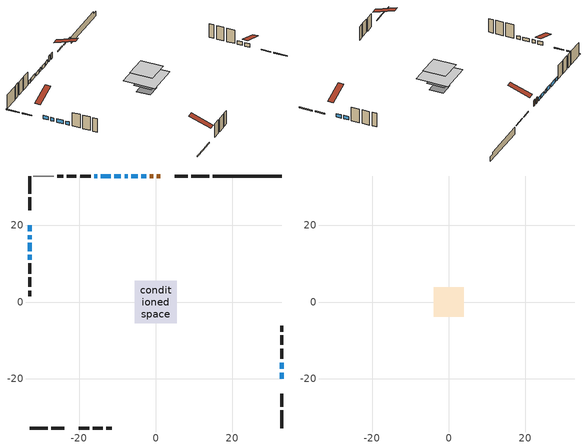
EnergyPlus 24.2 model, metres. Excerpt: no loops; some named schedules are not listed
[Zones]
conditioned space
 floor outside (Floor1 construction): -2.97,-2.97 -2.97,2.97 2.97,2.97 2.97,-2.97 z1.83
 floor adiabatic (AdiabaticFloorConstruction): -5.48,-5.48 -5.48,5.48 5.48,5.48 5.48,-5.48 z4.27
 floor foundation (Slab1 construction): -2.35,-2.35 -2.35,2.35 2.35,2.35 2.35,-2.35 z-0.61
 wall outside (RimJoist1 construction): 13.93,32.84 9.3,32.84 / -32.84,-32.84 -28.22,-32.84 / -32.84,32.84 -32.84,28.22 / 32.84,-32.84 32.84,-28.22 z1.83:2.13
 wall outside (RimJoist2 construction): 8.37,32.84 5,32.84 / -27.29,-32.84 -23.92,-32.84 / -32.84,27.29 -32.84,23.92 / 32.84,-27.29 32.84,-23.92 z1.83:2.13
 wall outside (AdiabaticWallConstruction 1): 1.16,32.84 0.25,32.84 / -0.68,32.84 -1.59,32.84 z1.83:3.86
 wall outside (AdiabaticWallConstruction): 32.84,-20.07 32.84,-18.39 / -2.52,32.84 -3.73,32.84 / -4.65,32.84 -6.37,32.84 / -7.3,32.84 -8.14,32.84 / -32.84,20.07 -32.84,18.39 / -32.84,17.46 -32.84,16.36 / -9.07,32.84 -10.79,32.84 / -11.72,32.84 -14.31,32.84 / -15.24,32.84 -16.08,32.84 / -32.84,15.43 -32.84,13.19 / -32.84,12.26 -32.84,11.06 / 32.84,-17.46 32.84,-15.79 z1.83:3.05
 wall outside (Wall1 construction): -17.01,32.84 -19.74,32.84 / -20.07,-32.84 -17.34,-32.84 / -32.84,10.13 -32.84,7.4 / 32.84,-14.86 32.84,-12.13 z1.83:6.71
 wall outside (Wall2 construction): -20.67,32.84 -23.22,32.84 / -16.41,-32.84 -13.86,-32.84 / -32.84,6.47 -32.84,3.92 / 32.84,-11.2 32.84,-8.65 z1.83:6.71
 wall outside (Wall3 construction): -24.15,32.84 -25.65,32.84 / -12.93,-32.84 -11.43,-32.84 / -32.84,2.99 -32.84,1.49 / 32.84,-7.72 32.84,-6.22 z1.83:6.71
 wall foundation (FoundationWall1 construction): 14.86,32.84,-0.61 14.86,32.84,1.83 31.05,32.84,1.83 31.05,32.84,1.08 32.84,32.84,1.08 32.84,32.84,-0.61
 wall adiabatic (Wall4 construction): -26.58,32.84 -31.92,32.84 z1.83:6.71
 window (WindowConstruction): 32.84,-20.07 32.84,-18.39 z1.83:3.05
 window (WindowConstruction 7): -2.52,32.84 -3.73,32.84 z1.83:3.05
 window (WindowConstruction 8): -4.65,32.84 -6.37,32.84 z1.83:3.05
 window (WindowConstruction 9): -7.3,32.84 -8.14,32.84 z1.83:3.05
 window (WindowConstruction 10): -32.84,20.07 -32.84,18.39 z1.83:3.05
 window (WindowConstruction 11): -32.84,17.46 -32.84,16.36 z1.83:3.05
 window (WindowConstruction 1): -9.07,32.84 -10.79,32.84 z1.83:3.05
 window (WindowConstruction 2): -11.72,32.84 -14.31,32.84 z1.83:3.05
 window (WindowConstruction 3): -15.24,32.84 -16.08,32.84 z1.83:3.05
 window (WindowConstruction 4): -32.84,15.43 -32.84,13.19 z1.83:3.05
 window (WindowConstruction 5): -32.84,12.26 -32.84,11.06 z1.83:3.05
 window (WindowConstruction 6): 32.84,-17.46 32.84,-15.79 z1.83:3.05
 door (Door): 1.16,32.84 0.25,32.84 z1.83:3.86
 door (Door 1): -0.68,32.84 -1.59,32.84 z1.83:3.86
 ceiling adiabatic (AdiabaticFloorConstruction): 5.48,-5.48 5.48,5.48 -5.48,5.48 -5.48,-5.48 z4.27
attic - vented
 floor to conditioned space (Floor2 construction Reversed): -3.87,-3.87 -3.87,3.87 3.87,3.87 3.87,-3.87 z6.71
 roof outside (Roof1 construction): 2.09,32.84,6.71 2.09,25.3,9.22 4.07,25.3,9.22 4.07,32.84,6.71; -21,-32.84,6.71 -21,-25.3,9.22 -22.99,-25.3,9.22 -22.99,-32.84,6.71; -32.84,21,6.71 -25.3,21,9.22 -25.3,22.99,9.22 -32.84,22.99,6.71; 32.84,-21,6.71 25.3,-21,9.22 25.3,-22.99,9.22 32.84,-22.99,6.71
[Building]
Building 1: Terrain=Suburbs
[Site:Location]
Vancouver Intl AP_BC: Latitude {deg}=49.19; Longitude {deg}=-123.18; Time Zone {hr}=-8; Elevation {m}=4; Keep Site Location Information=Yes
[Site:GroundTemperature:Shallow]
8.06451, 6.96315, 6.87495, 7.3976, 9.49575, 11.5841, 13.3946, 14.5416, 14.639, 13.7062, 11.9418, 9.91751
[Site:WaterMainsTemperature]
Calculation Method=Schedule; Temperature Schedule=mains temperature schedule
[Material] Roughness=Rough; Thermal Absorptance=0.9
Name | Thickness {m} | Conductivity {W/m-K} | Density {kg/m3} | Specific Heat {J/kg-K} | Solar Absorptance | Visible Absorptance
asphalt or fiberglass shingles | 0.00635 | 0.162714 | 1121.4 | 1465.45 | 0.4 | 0.4
ceiling loosefill ins | 0.254 | 0.0480833 | 16.02 | 1046.75 | 0.7 | 0.7
ceiling stud and cavity | 0.1397 | 0.187115 | 65.682 | 1177.47 | 0.7 | 0.7
concrete 4.0 in. | 0.1016 | 1.803125 | 2242.8 | 837.4 | 0.7 | 0.7
concrete 8.0 in. | 0.2032 | 1.803125 | 2242.8 | 837.4 | 0.7 | 0.7
door material | 0.04445 | 0.0451087 | 512.64 | 1214.23 | 0.7 | 0.7
exterior vertical ins | 0.0407268 | 0.029427 | 32.04 | 1214.23 | 0.7 | 0.7
floor covering | 0.0127 | 0.0433444 | 54.468 | 1339.84 | 0.6 | 0.6
floor rigid ins; rim joist rigid ins; wall rigid ins | 0.051816 | 0.029427 | 32.04 | 1214.23 | 0.7 | 0.7
floor rigid ins 1; wall rigid ins 2 | 0.512978 | 0.029427 | 32.04 | 1214.23 | 0.7 | 0.7
floor stud and cavity | 0.1397 | 0.102082 | 92.3553 | 1139.71 | 0.7 | 0.7
floor stud and cavity 1 | 0.1397 | 1.75129 | 37.0049 | 1207.88 | 0.7 | 0.7
furniture material conditioned space 1 | 0.1524 | 0.115458 | 640.8 | 1214.23 | 0.6 | 0.6
gypsum board | 0.0127 | 0.160291 | 801 | 837.4 | 0.6 | 0.6
gypsum board 1 | 0.0127 | 0.160291 | 801 | 837.4 | 0.7 | 0.7
osb sheathing 0.5 in. | 0.0127 | 0.115458 | 512.64 | 1214.23 | 0.7 | 0.7
osb sheathing 0.75 in. | 0.01905 | 0.115458 | 512.64 | 1214.23 | 0.7 | 0.7
osb sheathing 2.0 in. | 0.0508 | 0.115458 | 512.64 | 1214.23 | 0.7 | 0.7
rim joist stud and cavity | 0.0508 | 0.0406579 | 125.044 | 1163.47 | 0.6 | 0.6
rim joist stud and cavity 1 | 0.0508 | 0.04043 | 125.044 | 1163.47 | 0.6 | 0.6
wall rigid ins 1 | 0.051816 | 0.029427 | 32.04 | 1214.23 | 0.4 | 0.4
wall stud and cavity | 0.1397 | 0.209339 | 139.0536 | 1170.24 | 0.7 | 0.7
wall stud and cavity 1 | 0.1397 | 0.214432 | 139.0536 | 1170.24 | 0.7 | 0.7
wall stud and cavity 2 | 0.1397 | 0.215949 | 139.0536 | 1170.24 | 0.7 | 0.7
wall stud and cavity 3 | 0.1397 | 0.168254 | 139.0536 | 1170.24 | 0.7 | 0.7
wall stud and cavity 4 | 0.0889 | 0.380278 | 52.3479 | 1209.89 | 0.7 | 0.7
wall stud and cavity 5 | 0.0889 | 0.391764 | 83.0341 | 1211.67 | 0.7 | 0.7
wood siding | 0.0254 | 0.102417 | 544.68 | 1172.36 | 0.4 | 0.4
wood siding 1; wood siding 2; wood siding 3 | 0.0254 | 0.102417 | 544.68 | 1172.36 | 0.7 | 0.7
[WindowMaterial:SimpleGlazingSystem]
Name | U-Factor {W/m2-K} | Solar Heat Gain Coefficient
WindowMaterial | 2.20988 | 0.6
WindowMaterial 1 | 2.11051 | 0.64
WindowMaterial 2 | 2.0685 | 0.65
WindowMaterial 3 | 2.08269 | 0.64
WindowMaterial 4 | 2.17411 | 0.62
WindowMaterial 5 | 2.18546 | 0.61
[Construction]
AdiabaticFloorConstruction: floor stud and cavity 1, floor rigid ins 1, osb sheathing 0.75 in., floor covering
AdiabaticWallConstruction: wood siding 2, wall rigid ins 2, wall stud and cavity 4, gypsum board
AdiabaticWallConstruction 1: wood siding 3, wall rigid ins 2, wall stud and cavity 4, gypsum board
Door; Door 1: door material
Floor1 construction: floor stud and cavity, floor rigid ins, osb sheathing 0.75 in., floor covering
Floor2 construction Reversed: gypsum board, ceiling stud and cavity, ceiling loosefill ins
FoundationWall1 construction: concrete 8.0 in., gypsum board 1
furniture construction conditioned space 1: furniture material conditioned space 1
PartitionWallConstruction: gypsum board, wall stud and cavity 5, gypsum board
RimJoist1 construction: wood siding 1, rim joist rigid ins, osb sheathing 2.0 in., rim joist stud and cavity
RimJoist2 construction: wood siding 1, rim joist rigid ins, osb sheathing 2.0 in., rim joist stud and cavity 1
Roof1 construction: asphalt or fiberglass shingles
Slab1 construction: concrete 4.0 in.
Wall1 construction: wood siding, wall rigid ins, osb sheathing 0.5 in., wall stud and cavity, gypsum board
Wall2 construction: wood siding, wall rigid ins, osb sheathing 0.5 in., wall stud and cavity 1, gypsum board
Wall3 construction: wood siding, wall rigid ins, osb sheathing 0.5 in., wall stud and cavity 2, gypsum board
Wall4 construction: wall rigid ins 1, osb sheathing 0.5 in., wall stud and cavity 3, gypsum board
WindowConstruction; WindowConstruction 10; WindowConstruction 3; WindowConstruction 6; WindowConstruction 9: WindowMaterial
WindowConstruction 1; WindowConstruction 8: WindowMaterial 1
WindowConstruction 11: WindowMaterial 5
WindowConstruction 2: WindowMaterial 2
WindowConstruction 4: WindowMaterial 3
WindowConstruction 5; WindowConstruction 7: WindowMaterial 4
[Zone] Multiplier=1; Part of Total Floor Area=Yes
Name | Volume {m3}
attic - vented | 24.5317
conditioned space | 401.5
[Space]
Name | Zone | Volume {m3}
attic - vented 1 | attic - vented | 24.5317
conditioned space 1 | conditioned space | 401.5
[ZoneInfiltration:EffectiveLeakageArea]
infil attic - vented 1: Zone or Space=attic - vented 1; Schedule=Always On Discrete; Effective Air Leakage Area {cm2}=2485.24; Stack Coefficient=0.000174967; Wind Coefficient=8.93713e-06
[ZoneMixing]
whole house fan mix: Zone or Space=attic - vented; Schedule=Always On Continuous; Design Flow Rate Calculation Method=Flow/Zone; Design Flow Rate {m3/s}=0; Source Zone or Space=conditioned space
[SurfaceProperty:ExposedFoundationPerimeter]
Slab1: Exposed Perimeter Calculation Method=TotalExposedPerimeter; Total Exposed Perimeter {m}=17.983
[InternalMass] Zone or ZoneList=conditioned space; Space or SpaceList=conditioned space 1
Name | Construction | Surface Area {m2}
furniture mass conditioned space 1 | furniture construction conditioned space 1 | 70.9683
partition wall mass | PartitionWallConstruction | 177.421
[Lights]
interior lighting: Zone or ZoneList or Space or SpaceList=conditioned space 1; Schedule=interior lighting schedule; Design Level Calculation Method=LightingLevel; Lighting Level {W}=343.2; Return Air Fraction=0; Fraction Radiant=0.6; Fraction Visible=0.2; Fraction Replaceable=1
[People]
occupants: Zone or ZoneList or Space or SpaceList=conditioned space 1; Number of People Schedule=occupants schedule; Number of People Calculation Method=People; Number of People=3; Fraction Radiant=0.314171; Sensible Heat Fraction=0.56303; Activity Level Schedule=occupants activity schedule; Carbon Dioxide Generation Rate {m3/s-W}=0; Enable ASHRAE 55 Comfort Warnings=No; Mean Radiant Temperature Calculation Type=EnclosureAveraged
[ElectricEquipment] Zone or ZoneList or Space or SpaceList=conditioned space 1; Design Level Calculation Method=EquipmentLevel
Name | Schedule | Design Level {W} | Fraction Latent | Fraction Radiant | Fraction Lost
clothes dryer | clothes dryer schedule | 140.772 | 0.015 | 0.081 | 0.85
clothes washer | clothes washer schedule | 32.1985 | 0.03 | 0.162 | 0.7
cooking range | cooking range schedule | 208.969 | 0.08 | 0.432 | 0.2
dishwasher | dishwasher schedule | 66.8632 | 0.3 | 0.18 | 0.4
fridge | fridge schedule | 72.9452 | 0 | 0.6 | 0
mech vent bath fan 0 | mech vent bath fan 0 schedule | 50.2 | 0 | 0 | 1
mech vent bath fan 1 | mech vent bath fan 1 schedule | 50.2 | 0 | 0 | 1
mech vent house fan | mech vent house fan schedule | 0.95 | 0 | 0 | 1
mech vent house fan cfis | mech vent house fan cfis schedule | 0 | 0 | 0 | 0
mech vent range fan 0 | mech vent range fan 0 schedule | 57 | 0 | 0 | 1
misc plug loads | misc plug loads schedule | 494.7 | 0.045 | 0.513 | 0.1
whole house fan | Always On Discrete | 0 | 0 | 0 | 1
[OtherEquipment] Zone or ZoneList or Space or SpaceList=conditioned space 1; Design Level Calculation Method=EquipmentLevel
Name | Fuel Type | Schedule | Design Level {W} | Fraction Latent | Fraction Radiant | Fraction Lost
clothes dryer 1 | Electricity | clothes dryer schedule | 0 | 0.015 | 0.081 | 0.85
cooking range 1 | Electricity | cooking range schedule | 0 | 0.08 | 0.432 | 0.2
general water use latent | None | general water use schedule | 59.3978 | 1 | 0 | 0
general water use sensible | None | general water use schedule | -58.539 | 0 | 0.6 | 0
mech vent house fan latent load | None | Always On Discrete | 0 | 1 | 0 | 0
mech vent house fan sensible load | None | Always On Discrete | 0 | 0 | 0 | 0
water heater energy adjustment1 | Electricity | Always On Discrete | 0.01 | 0 | 0 | 1
[ZoneInfiltration:DesignFlowRate] Zone or ZoneList or Space or SpaceList=conditioned space 1; Schedule=Always On Discrete; Design Flow Rate Calculation Method=Flow/Zone; Design Flow Rate {m3/s}=0
infil flow; natural vent flow; whole house fan flow
[ZoneControl:Thermostat]
conditioned space Thermostat: Zone or ZoneList=conditioned space; Control Type Schedule=conditioned space Thermostat Schedule; Control 1=conditioned space temperature setpoint; Temperature Difference Between Cutout And Setpoint {deltaC}=0
[ZoneHVAC:Baseboard:Convective:Electric]
electric baseboard: Availability Schedule=Always On Discrete; Heating Design Capacity {W}=5316.9; Efficiency=1
[Zone equipment]
conditioned space: electric baseboard
[Foundation:Kiva]
Foundation Kiva 1: Initial Indoor Air Temperature {C}=18; Wall Height Above Grade {m}=1.82999; Wall Depth Below Slab {m}=0.2032; Custom Block Material Name 1=exterior vertical ins; Custom Block Depth 1 {m}=2.43998; Custom Block X Position 1 {m}=0.2159; Custom Block Z Position 1 {m}=0
[Foundation:Kiva:Settings]
Soil Conductivity {W/m-K}=0.849921; Soil Density {kg/m3}=1842.3; Soil Specific Heat {J/kg-K}=418.7; Ground Solar Absorptivity=0.9; Ground Thermal Absorptivity=0.9; Ground Surface Roughness {m}=0.03; Far-Field Width {m}=40; Deep-Ground Boundary Condition=ZeroFlux; Deep-Ground Depth {m}=40; Minimum Cell Dimension {m}=0.2; Maximum Cell Growth Coefficient=3; Simulation Timestep=Timestep
[Exterior:Lights]
exterior lighting: Schedule=exterior lighting schedule; Design Level {W}=75.6
[EnergyManagementSystem:GlobalVariable]
infil_program_Qfan
infil_program_Qinf
natural_vent_program_Qnv
natural_vent_program_Qwhf
[EnergyManagementSystem:Sensor]
Name | Output:Variable or Output:Meter Index Key | Output:Variable or Output:Meter
airflow_gain | infil flow | Infiltration Sensible Heat Gain Energy
airflow_gain_1 | natural vent flow | Infiltration Sensible Heat Gain Energy
airflow_gain_2 | whole house fan flow | Infiltration Sensible Heat Gain Energy
airflow_loss | infil flow | Infiltration Sensible Heat Loss Energy
airflow_loss_1 | natural vent flow | Infiltration Sensible Heat Loss Energy
airflow_loss_2 | whole house fan flow | Infiltration Sensible Heat Loss Energy
clg_load_cond |  | Cooling:EnergyTransfer:Zone:CONDITIONED SPACE
clg_sp_s; clg_sp_s_1 | cooling setpoint | Schedule Value
clothes_dryer_exhaust_0_sch_s | clothes dryer exhaust 0 schedule | Schedule Value
conditioned_space_clg_unmet_s | conditioned space | Zone Cooling Setpoint Not Met Time
conditioned_space_htg_unmet_s | conditioned space | Zone Heating Setpoint Not Met Time
cool_season | cooling season schedule | Schedule Value
fridge_tin_s | conditioned space | Zone Mean Air Temperature
htg_load_cond |  | Heating:EnergyTransfer:Zone:CONDITIONED SPACE
htg_sp_s; htg_sp_s_1 | heating setpoint | Schedule Value
ig_ee_conv | clothes dryer | Electric Equipment Convective Heating Energy
ig_ee_conv_2 | cooking range | Electric Equipment Convective Heating Energy
ig_ee_conv_4 | fridge | Electric Equipment Convective Heating Energy
ig_ee_conv_5 | misc plug loads | Electric Equipment Convective Heating Energy
ig_ee_conv_6 | whole house fan | Electric Equipment Convective Heating Energy
ig_ee_rad | clothes dryer | Electric Equipment Radiant Heating Energy
ig_ee_rad_2 | cooking range | Electric Equipment Radiant Heating Energy
ig_ee_rad_4 | fridge | Electric Equipment Radiant Heating Energy
ig_ee_rad_5 | misc plug loads | Electric Equipment Radiant Heating Energy
ig_ee_rad_6 | whole house fan | Electric Equipment Radiant Heating Energy
ig_lgt_conv | interior lighting | Lights Convective Heating Energy
ig_lgt_rad | interior lighting | Lights Radiant Heating Energy
ig_lgt_vis | interior lighting | Lights Visible Radiation Heating Energy
ig_oe_conv | clothes dryer 1 | Other Equipment Convective Heating Energy
ig_oe_conv_1 | cooking range 1 | Other Equipment Convective Heating Energy
ig_oe_conv_2 | general water use latent | Other Equipment Convective Heating Energy
ig_oe_conv_3 | general water use sensible | Other Equipment Convective Heating Energy
ig_oe_conv_4 | water heater energy adjustment1 | Other Equipment Convective Heating Energy
ig_oe_rad | clothes dryer 1 | Other Equipment Radiant Heating Energy
ig_oe_rad_1 | cooking range 1 | Other Equipment Radiant Heating Energy
ig_oe_rad_2 | general water use latent | Other Equipment Radiant Heating Energy
ig_oe_rad_3 | general water use sensible | Other Equipment Radiant Heating Energy
ig_oe_rad_4 | water heater energy adjustment1 | Other Equipment Radiant Heating Energy
ig_ppl_conv | occupants | People Convective Heating Energy
ig_ppl_rad | occupants | People Radiant Heating Energy
im_conv | furniture mass conditioned space 1 | Surface Inside Face Convection Heat Gain Energy
im_conv_1 | partition wall mass | Surface Inside Face Convection Heat Gain Energy
im_ig | furniture mass conditioned space 1 | Surface Inside Face Internal Gains Radiation Heat Gain Energy
im_ig_1 | partition wall mass | Surface Inside Face Internal Gains Radiation Heat Gain Energy
im_lgt | furniture mass conditioned space 1 | Surface Inside Face Lights Radiation Heat Gain Energy
im_lgt_1 | partition wall mass | Surface Inside Face Lights Radiation Heat Gain Energy
im_sol | furniture mass conditioned space 1 | Surface Inside Face Solar Radiation Heat Gain Energy
im_sol_1 | partition wall mass | Surface Inside Face Solar Radiation Heat Gain Energy
im_surf | furniture mass conditioned space 1 | Surface Inside Face Net Surface Thermal Radiation Heat Gain Energy
im_surf_1 | partition wall mass | Surface Inside Face Net Surface Thermal Radiation Heat Gain Energy
mech_vent_bath_fan_0_sch_s | mech vent bath fan 0 schedule | Schedule Value
mech_vent_bath_fan_1_sch_s | mech vent bath fan 1 schedule | Schedule Value
mech_vent_range_fan_0_sch_s | mech vent range fan 0 schedule | Schedule Value
mv_conv | mech vent bath fan 0 | Electric Equipment Convective Heating Energy
mv_conv_1 | mech vent bath fan 1 | Electric Equipment Convective Heating Energy
mv_conv_2 | mech vent house fan | Electric Equipment Convective Heating Energy
mv_conv_3 | mech vent house fan cfis | Electric Equipment Convective Heating Energy
mv_conv_4 | mech vent range fan 0 | Electric Equipment Convective Heating Energy
mv_conv_5 | mech vent house fan latent load | Other Equipment Convective Heating Energy
mv_conv_6 | mech vent house fan sensible load | Other Equipment Convective Heating Energy
mv_rad | mech vent bath fan 0 | Electric Equipment Radiant Heating Energy
mv_rad_1 | mech vent bath fan 1 | Electric Equipment Radiant Heating Energy
mv_rad_2 | mech vent house fan | Electric Equipment Radiant Heating Energy
mv_rad_3 | mech vent house fan cfis | Electric Equipment Radiant Heating Energy
mv_rad_4 | mech vent range fan 0 | Electric Equipment Radiant Heating Energy
mv_rad_5 | mech vent house fan latent load | Other Equipment Radiant Heating Energy
mv_rad_6 | mech vent house fan sensible load | Other Equipment Radiant Heating Energy
natural_vent_s | natural vent schedule | Schedule Value
out_pb_s |  | Site Outdoor Air Barometric Pressure
out_wt_s |  | Site Outdoor Air Humidity Ratio
site_vw_s |  | Site Wind Speed
ss_back_out | Window1 | Surface Window Shortwave from Zone Back Out Window Heat Transfer Rate
ss_back_out_1 | Window10 | Surface Window Shortwave from Zone Back Out Window Heat Transfer Rate
ss_back_out_10 | Window7 | Surface Window Shortwave from Zone Back Out Window Heat Transfer Rate
ss_back_out_11 | Window8 | Surface Window Shortwave from Zone Back Out Window Heat Transfer Rate
ss_back_out_2 | Window11 | Surface Window Shortwave from Zone Back Out Window Heat Transfer Rate
ss_back_out_3 | Window12 | Surface Window Shortwave from Zone Back Out Window Heat Transfer Rate
ss_back_out_4 | Window13 | Surface Window Shortwave from Zone Back Out Window Heat Transfer Rate
ss_back_out_5 | Window15 | Surface Window Shortwave from Zone Back Out Window Heat Transfer Rate
ss_back_out_6 | Window3 | Surface Window Shortwave from Zone Back Out Window Heat Transfer Rate
ss_back_out_7 | Window4 | Surface Window Shortwave from Zone Back Out Window Heat Transfer Rate
ss_back_out_8 | Window5 | Surface Window Shortwave from Zone Back Out Window Heat Transfer Rate
ss_back_out_9 | Window6 | Surface Window Shortwave from Zone Back Out Window Heat Transfer Rate
ss_conv | Door1 | Surface Inside Face Convection Heat Gain Energy
ss_conv_1 | Door2 | Surface Inside Face Convection Heat Gain Energy
ss_conv_10 | Window5 | Surface Inside Face Convection Heat Gain Energy
ss_conv_11 | Window6 | Surface Inside Face Convection Heat Gain Energy
ss_conv_12 | Window7 | Surface Inside Face Convection Heat Gain Energy
ss_conv_13 | Window8 | Surface Inside Face Convection Heat Gain Energy
ss_conv_2 | Window1 | Surface Inside Face Convection Heat Gain Energy
ss_conv_3 | Window10 | Surface Inside Face Convection Heat Gain Energy
ss_conv_4 | Window11 | Surface Inside Face Convection Heat Gain Energy
ss_conv_5 | Window12 | Surface Inside Face Convection Heat Gain Energy
ss_conv_6 | Window13 | Surface Inside Face Convection Heat Gain Energy
ss_conv_7 | Window15 | Surface Inside Face Convection Heat Gain Energy
ss_conv_8 | Window3 | Surface Inside Face Convection Heat Gain Energy
ss_conv_9 | Window4 | Surface Inside Face Convection Heat Gain Energy
ss_ig | Door1 | Surface Inside Face Internal Gains Radiation Heat Gain Energy
ss_ig_1 | Door2 | Surface Inside Face Internal Gains Radiation Heat Gain Energy
ss_ig_10 | Window5 | Surface Inside Face Internal Gains Radiation Heat Gain Energy
ss_ig_11 | Window6 | Surface Inside Face Internal Gains Radiation Heat Gain Energy
ss_ig_12 | Window7 | Surface Inside Face Internal Gains Radiation Heat Gain Energy
ss_ig_13 | Window8 | Surface Inside Face Internal Gains Radiation Heat Gain Energy
ss_ig_2 | Window1 | Surface Inside Face Internal Gains Radiation Heat Gain Energy
ss_ig_3 | Window10 | Surface Inside Face Internal Gains Radiation Heat Gain Energy
ss_ig_4 | Window11 | Surface Inside Face Internal Gains Radiation Heat Gain Energy
ss_ig_5 | Window12 | Surface Inside Face Internal Gains Radiation Heat Gain Energy
ss_ig_6 | Window13 | Surface Inside Face Internal Gains Radiation Heat Gain Energy
ss_ig_7 | Window15 | Surface Inside Face Internal Gains Radiation Heat Gain Energy
ss_ig_8 | Window3 | Surface Inside Face Internal Gains Radiation Heat Gain Energy
ss_ig_9 | Window4 | Surface Inside Face Internal Gains Radiation Heat Gain Energy
ss_lgt | Door1 | Surface Inside Face Lights Radiation Heat Gain Energy
ss_lgt_1 | Door2 | Surface Inside Face Lights Radiation Heat Gain Energy
ss_sol | Door1 | Surface Inside Face Solar Radiation Heat Gain Energy
ss_sol_1 | Door2 | Surface Inside Face Solar Radiation Heat Gain Energy
ss_surf | Door1 | Surface Inside Face Net Surface Thermal Radiation Heat Gain Energy
ss_surf_1 | Door2 | Surface Inside Face Net Surface Thermal Radiation Heat Gain Energy
ss_surf_10 | Window5 | Surface Inside Face Net Surface Thermal Radiation Heat Gain Energy
ss_surf_11 | Window6 | Surface Inside Face Net Surface Thermal Radiation Heat Gain Energy
ss_surf_12 | Window7 | Surface Inside Face Net Surface Thermal Radiation Heat Gain Energy
ss_surf_13 | Window8 | Surface Inside Face Net Surface Thermal Radiation Heat Gain Energy
ss_surf_2 | Window1 | Surface Inside Face Net Surface Thermal Radiation Heat Gain Energy
ss_surf_3 | Window10 | Surface Inside Face Net Surface Thermal Radiation Heat Gain Energy
ss_surf_4 | Window11 | Surface Inside Face Net Surface Thermal Radiation Heat Gain Energy
ss_surf_5 | Window12 | Surface Inside Face Net Surface Thermal Radiation Heat Gain Energy
ss_surf_6 | Window13 | Surface Inside Face Net Surface Thermal Radiation Heat Gain Energy
ss_surf_7 | Window15 | Surface Inside Face Net Surface Thermal Radiation Heat Gain Energy
ss_surf_8 | Window3 | Surface Inside Face Net Surface Thermal Radiation Heat Gain Energy
ss_surf_9 | Window4 | Surface Inside Face Net Surface Thermal Radiation Heat Gain Energy
ss_trans_in | Window1 | Surface Window Transmitted Solar Radiation Rate
ss_trans_in_1 | Window10 | Surface Window Transmitted Solar Radiation Rate
ss_trans_in_10 | Window7 | Surface Window Transmitted Solar Radiation Rate
ss_trans_in_11 | Window8 | Surface Window Transmitted Solar Radiation Rate
ss_trans_in_2 | Window11 | Surface Window Transmitted Solar Radiation Rate
ss_trans_in_3 | Window12 | Surface Window Transmitted Solar Radiation Rate
ss_trans_in_4 | Window13 | Surface Window Transmitted Solar Radiation Rate
ss_trans_in_5 | Window15 | Surface Window Transmitted Solar Radiation Rate
ss_trans_in_6 | Window3 | Surface Window Transmitted Solar Radiation Rate
ss_trans_in_7 | Window4 | Surface Window Transmitted Solar Radiation Rate
ss_trans_in_8 | Window5 | Surface Window Transmitted Solar Radiation Rate
ss_trans_in_9 | Window6 | Surface Window Transmitted Solar Radiation Rate
ss_trans_out | Window1 | Surface Inside Face Initial Transmitted Diffuse Transmitted Out Window Solar Radiation Rate
ss_trans_out_1 | Window10 | Surface Inside Face Initial Transmitted Diffuse Transmitted Out Window Solar Radiation Rate
ss_trans_out_10 | Window7 | Surface Inside Face Initial Transmitted Diffuse Transmitted Out Window Solar Radiation Rate
ss_trans_out_11 | Window8 | Surface Inside Face Initial Transmitted Diffuse Transmitted Out Window Solar Radiation Rate
ss_trans_out_2 | Window11 | Surface Inside Face Initial Transmitted Diffuse Transmitted Out Window Solar Radiation Rate
ss_trans_out_3 | Window12 | Surface Inside Face Initial Transmitted Diffuse Transmitted Out Window Solar Radiation Rate
ss_trans_out_4 | Window13 | Surface Inside Face Initial Transmitted Diffuse Transmitted Out Window Solar Radiation Rate
ss_trans_out_5 | Window15 | Surface Inside Face Initial Transmitted Diffuse Transmitted Out Window Solar Radiation Rate
ss_trans_out_6 | Window3 | Surface Inside Face Initial Transmitted Diffuse Transmitted Out Window Solar Radiation Rate
ss_trans_out_7 | Window4 | Surface Inside Face Initial Transmitted Diffuse Transmitted Out Window Solar Radiation Rate
ss_trans_out_8 | Window5 | Surface Inside Face Initial Transmitted Diffuse Transmitted Out Window Solar Radiation Rate
ss_trans_out_9 | Window6 | Surface Inside Face Initial Transmitted Diffuse Transmitted Out Window Solar Radiation Rate
